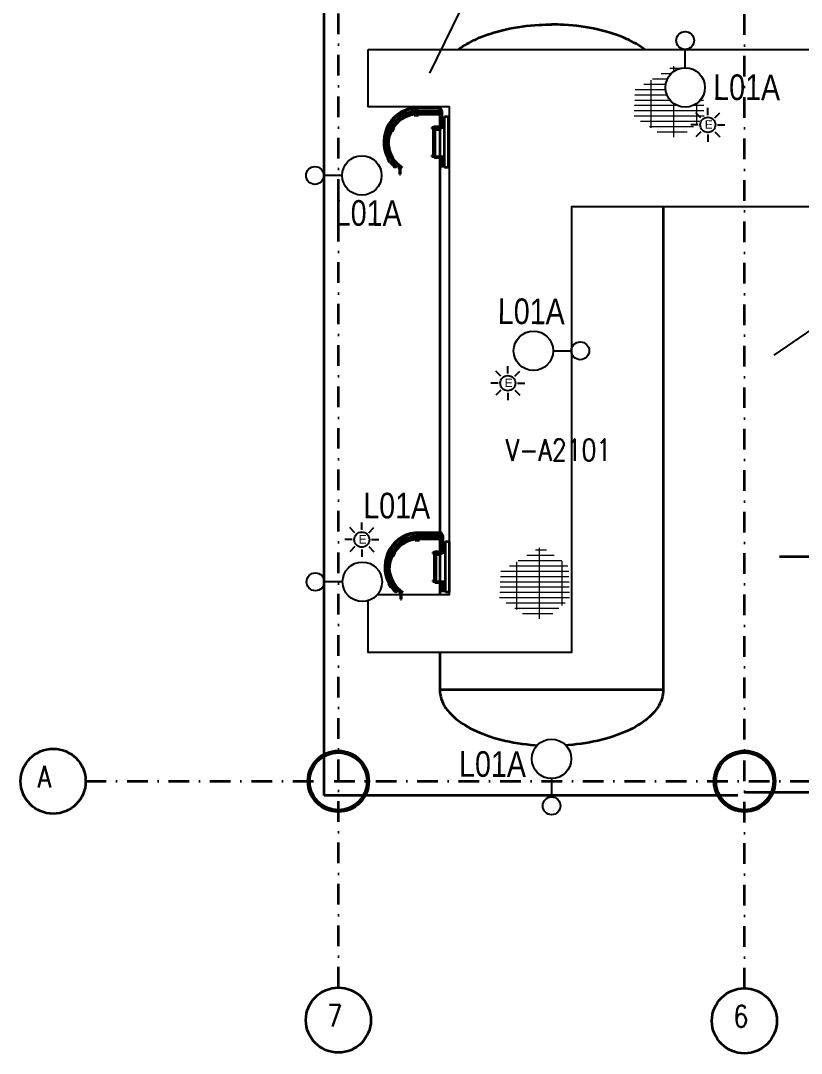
# Model space of a CAD drawing. Header units: inches. Extents: x 3135 to 9031, y -914 to 4011.
# Drawn here: x 3277 to 3738, y 2261 to 2871 of the extents above; entities that cross this region are included whole.
import ezdxf
from ezdxf.enums import TextEntityAlignment as Align

# ---------------------------------------------------------------- set-up
doc = ezdxf.new("R2010")
doc.units = ezdxf.units.IN
doc.header["$MEASUREMENT"] = 0
doc.linetypes.add('DASHDOT2', pattern=[12.700025, 6.350013, -3.175006, 0, -3.175006])
for name, color, linetype in [('Default', 7, 'Continuous'), ('E-LIGHTING', 41, 'Continuous'), ('TF_P_CENTER', 7, 'Continuous'), ('TF_P_Equipment', 7, 'Continuous'), ('TF_P_Ladder', 7, 'Continuous'), ('TF_P_Steel', 7, 'Continuous'), ('TF_S_GRATING', 7, 'Continuous')]:
    doc.layers.add(name, color=color, linetype=linetype)
doc.styles.add('Arial', font='arial.ttf')
doc.styles.add('ROMANS', font='romans.shx')

# ---------------------------------------------------------------- blocks, each defined once
blk = doc.blocks.new('TF_P_ELP_GRATING', base_point=(2.1455, 13.2304))
at = {"layer": 'TF_S_GRATING', "color": 8, "linetype": 'Continuous', "lineweight": 18}
for p, q in [((2.3132, 13.4742), (2.0338, 13.4742)), ((2.19, 13.5229), (2.19, 12.8661)), ((2.4264, 13.3767), (1.8824, 13.3767)), ((2.3698, 13.4254), (1.9637, 13.4254)), ((1.98, 13.4353), (1.98, 12.994)), ((2.4, 13.3994), (2.4, 12.9898)), ((2.4686, 13.3279), (1.8216, 13.3279)), ((2.4669, 13.2792), (1.8237, 13.2792)), ((2.4652, 13.2304), (1.8258, 13.2304)), ((2.4635, 13.1817), (1.8278, 13.1817)), ((2.4618, 13.1329), (1.8299, 13.1329)), ((2.46, 13.0842), (1.832, 13.0842)), ((2.4533, 13.0354), (1.912, 13.0354)), ((2.3956, 12.9867), (1.9921, 12.9867)), ((2.3259, 12.9379), (2.0721, 12.9379)), ((2.2561, 12.8892), (2.1521, 12.8892))]:
    blk.add_line(p, q, dxfattribs=at)
blk = doc.blocks.new('A$Cdd380a1b')
at = {"layer": 'Default', "color": 8, "linetype": 'Continuous', "lineweight": 35}
for centre in [(-76.5834, -16.3849), (-75.2671, -17.4867), (-73.3932, -17.4903)]:
    blk.add_circle(centre, 0.15, dxfattribs=at)
at = {"layer": 'TF_P_CENTER', "color": 8, "linetype": 'DASHDOT2', "lineweight": 35}
blk.add_line((-73.0207, -15.3491), (-73.2317, -15.3491), dxfattribs=at)
at = {"layer": 'TF_P_Equipment', "color": 8, "linetype": 'Continuous', "lineweight": 35}
for p, q in [((-74.7985, -13.2732), (-74.7985, -15.5232)), ((-73.7672, -13.7336), (-73.7672, -15.9631)), ((-74.7985, -15.7899), (-74.7985, -15.9631)), ((-73.7672, -15.9631), (-74.7985, -15.9631)), ((-73.7672, -15.9631), (-74.7985, -15.9631))]:
    blk.add_line(p, q, dxfattribs=at)
for points, knots in [([(-74.7118, -13.0075), (-74.6886, -12.9901), (-74.6612, -12.9741), (-74.6302, -12.9601), (-74.5903, -12.9419), (-74.5447, -12.9268), (-74.4955, -12.9157), (-74.4463, -12.9046), (-74.3936, -12.8973), (-74.3399, -12.8943), (-74.321, -12.8933), (-74.3019, -12.8927), (-74.2828, -12.8927)], [3.7297216, 3.7297216, 3.7297216, 3.7297216, 3.9730733, 3.9730733, 3.9730733, 4.2872325, 4.2872325, 4.2872325, 4.6013918, 4.6013918, 4.6013918, 4.712389, 4.712389, 4.712389, 4.712389]), ([(-73.8538, -13.0075), (-73.8771, -12.9901), (-73.9045, -12.9741), (-73.9354, -12.9601), (-73.9753, -12.9419), (-74.021, -12.9268), (-74.0702, -12.9157), (-74.1193, -12.9046), (-74.172, -12.8973), (-74.2257, -12.8943), (-74.2447, -12.8933), (-74.2637, -12.8927), (-74.2828, -12.8927)], [3.7297216, 3.7297216, 3.7297216, 3.7297216, 3.9730733, 3.9730733, 3.9730733, 4.2872325, 4.2872325, 4.2872325, 4.6013918, 4.6013918, 4.6013918, 4.712389, 4.712389, 4.712389, 4.712389]), ([(-74.7985, -15.9631), (-74.7985, -15.9768), (-74.7962, -15.9906), (-74.7919, -16.0041), (-74.7872, -16.0187), (-74.7799, -16.0331), (-74.7703, -16.0471), (-74.7584, -16.0643), (-74.743, -16.0808), (-74.7242, -16.0963), (-74.6986, -16.1175), (-74.6669, -16.1369), (-74.6302, -16.1536), (-74.5903, -16.1718), (-74.5447, -16.1868), (-74.4955, -16.1979), (-74.4463, -16.2091), (-74.3936, -16.2163), (-74.3399, -16.2193), (-74.321, -16.2203), (-74.3019, -16.2209), (-74.2828, -16.2209)], [3.141593, 3.141593, 3.141593, 3.141593, 3.301593, 3.301593, 3.301593, 3.473776, 3.473776, 3.473776, 3.684822, 3.684822, 3.684822, 3.973073, 3.973073, 3.973073, 4.287233, 4.287233, 4.287233, 4.601392, 4.601392, 4.601392, 4.712389, 4.712389, 4.712389, 4.712389]), ([(-73.7672, -15.9631), (-73.7672, -15.9768), (-73.7694, -15.9906), (-73.7738, -16.0041), (-73.7785, -16.0187), (-73.7857, -16.0331), (-73.7954, -16.0471), (-73.8072, -16.0643), (-73.8227, -16.0808), (-73.8414, -16.0963), (-73.867, -16.1175), (-73.8988, -16.1369), (-73.9354, -16.1536), (-73.9753, -16.1718), (-74.021, -16.1868), (-74.0702, -16.1979), (-74.1193, -16.2091), (-74.172, -16.2163), (-74.2257, -16.2193), (-74.2447, -16.2203), (-74.2637, -16.2209), (-74.2828, -16.2209)], [3.141593, 3.141593, 3.141593, 3.141593, 3.301593, 3.301593, 3.301593, 3.473776, 3.473776, 3.473776, 3.684822, 3.684822, 3.684822, 3.973073, 3.973073, 3.973073, 4.287233, 4.287233, 4.287233, 4.601392, 4.601392, 4.601392, 4.712389, 4.712389, 4.712389, 4.712389])]:
    blk.add_open_spline(points, degree=3, knots=knots, dxfattribs=at)
at = {"layer": 'TF_P_Steel', "color": 8, "linetype": 'Continuous', "lineweight": 35}
for p, q in [((-75.332, -16.4498), (-75.332, -12.6349)), ((-69.6421, -16.4364), (-73.3921, -16.4364)), ((-73.4235, -16.4498), (-75.332, -16.4498))]:
    blk.add_line(p, q, dxfattribs=at)
at = {"layer": 'TF_P_Steel', "color": 8, "linetype": 'DASHDOT2', "lineweight": 35, "ltscale": 0.015}
for points in [[(-75.2672, -17.3367), (-75.2672, -5.1349)], [(-73.3931, -17.3403), (-73.3922, -5.1349)], [(-76.4334, -16.3849), (-54.6422, -16.3849)]]:
    blk.add_lwpolyline(points, dxfattribs=at)
at = {"layer": 'TF_P_Steel', "color": 8, "linetype": 'Continuous', "lineweight": 35}
for centre, radius in [((-75.2672, -16.3849), 0.1407), ((-73.3922, -16.3849), 0.1407), ((-75.2672, -16.3849), 0.133), ((-73.3922, -16.3849), 0.133)]:
    blk.add_circle(centre, radius, dxfattribs=at)
at = {"layer": 'Default', "color": 8, "linetype": 'Continuous', "lineweight": 35, "xscale": -0.5, "yscale": 0.5, "zscale": 0.5, "rotation": 180}
for p in [(-73.7404, -13.2671), (-74.3612, -15.4897)]:
    blk.add_blockref('TF_P_ELP_GRATING', p, dxfattribs=at)
at = {"layer": 'Default', "color": 8, "style": 'ROMANS', "width": 0.8}
blk.add_text('V-A2101', height=0.1, dxfattribs=at).set_placement((-74.2511, -14.8561), align=Align.MIDDLE_CENTER)
for s, p in [('A', (-76.6545, -16.314)), ('7', (-75.3176, -17.4158)), ('6', (-73.4437, -17.4194))]:
    blk.add_text(s, height=0.1, dxfattribs=at).set_placement(p, align=Align.TOP_LEFT)
blk = doc.blocks.new('*U42')
at = {"color": 4, "linetype": 'ByBlock', "lineweight": -2}
blk.add_circle((0, 0), 112, dxfattribs=at)
at = {"color": 8}
blk.add_wipeout([(842, 0), (841, 16), (840, 31), (837, 47), (834, 62), (829, 77), (824, 92), (818, 106), (811, 120), (803, 134), (794, 146), (784, 159), (774, 171), (763, 182), (751, 192), (739, 202), (726, 210), (713, 218), (699, 225), (684, 232), (670, 237), (654, 241), (639, 245), (624, 247), (608, 249), (593, 249), (577, 249), (561, 247), (546, 245), (531, 241), (515, 237), (501, 232), (486, 225), (472, 218), (459, 210), (446, 202), (434, 192), (422, 182), (411, 171), (401, 159), (391, 146), (382, 134), (374, 120), (367, 106), (361, 92), (356, 77), (351, 62), (348, 47), (345, 31), (344, 16), (343, 0), (344, -16), (345, -31), (348, -47), (351, -62), (356, -77), (361, -92), (367, -106), (374, -120), (382, -134), (391, -146), (401, -159), (411, -171), (422, -182), (434, -192), (446, -202), (459, -210), (472, -218), (486, -225), (501, -232), (515, -237), (531, -241), (546, -245), (561, -247), (577, -249), (593, -249), (608, -249), (624, -247), (639, -245), (654, -241), (670, -237), (684, -232), (699, -225), (713, -218), (726, -210), (739, -202), (751, -192), (763, -182), (774, -171), (784, -159), (794, -146), (803, -134), (811, -120), (818, -106), (824, -92), (829, -77), (834, -62), (837, -47), (840, -31), (841, -16)], dxfattribs=at)
at = {"color": 4, "linetype": 'ByBlock', "lineweight": -2}
blk.add_line((343, 0), (112, 0), dxfattribs=at)
blk.add_circle((593, 0), 249, dxfattribs=at)
at = {"color": 4, "insert": (251, -310), "char_height": 324, "attachment_point": 1, "rotation": 359.7413, "style": 'Arial'}
blk.add_mtext_dynamic_manual_height_columns('{\\W0.8;L01A}', width=4053.6, gutter_width=4.41, heights=[0], dxfattribs=at)
blk = doc.blocks.new('*U41')
at = {"color": 4, "linetype": 'ByBlock', "lineweight": -2}
blk.add_circle((0, 0), 112, dxfattribs=at)
at = {"color": 4, "insert": (692, 1168), "char_height": 324, "attachment_point": 1, "rotation": 269.7413, "style": 'Arial'}
blk.add_mtext_dynamic_manual_height_columns('{\\W0.8;L01A}', width=4053.6, gutter_width=4.41, heights=[0], dxfattribs=at)
at = {"color": 8}
blk.add_wipeout([(842, 0), (841, 16), (840, 31), (837, 47), (834, 62), (829, 77), (824, 92), (818, 106), (811, 120), (803, 134), (794, 146), (784, 159), (774, 171), (763, 182), (751, 192), (739, 202), (726, 210), (713, 218), (699, 225), (684, 232), (670, 237), (654, 241), (639, 245), (624, 247), (608, 249), (593, 249), (577, 249), (561, 247), (546, 245), (531, 241), (515, 237), (501, 232), (486, 225), (472, 218), (459, 210), (446, 202), (434, 192), (422, 182), (411, 171), (401, 159), (391, 146), (382, 134), (374, 120), (367, 106), (361, 92), (356, 77), (351, 62), (348, 47), (345, 31), (344, 16), (343, 0), (344, -16), (345, -31), (348, -47), (351, -62), (356, -77), (361, -92), (367, -106), (374, -120), (382, -134), (391, -146), (401, -159), (411, -171), (422, -182), (434, -192), (446, -202), (459, -210), (472, -218), (486, -225), (501, -232), (515, -237), (531, -241), (546, -245), (561, -247), (577, -249), (593, -249), (608, -249), (624, -247), (639, -245), (654, -241), (670, -237), (684, -232), (699, -225), (713, -218), (726, -210), (739, -202), (751, -192), (763, -182), (774, -171), (784, -159), (794, -146), (803, -134), (811, -120), (818, -106), (824, -92), (829, -77), (834, -62), (837, -47), (840, -31), (841, -16)], dxfattribs=at)
at = {"color": 4, "linetype": 'ByBlock', "lineweight": -2}
blk.add_line((343, 0), (112, 0), dxfattribs=at)
blk.add_circle((593, 0), 249, dxfattribs=at)
blk = doc.blocks.new('A$C74ffe20f')
at = {"layer": 'TF_P_Ladder', "color": 8, "linetype": 'Continuous', "lineweight": 35}
for p, q in [((-9.2, -1.65), (-9.2, 0)), ((-8.6, -1.78), (-8.6, 0)), ((-20.4, -15.55), (-20.4, -3.55)), ((-19.8, -3.55), (-19.8, -15.55)), ((-18.5, -1.65), (-16.4, -1.65)), ((-17.79, -2.25), (-18.5, -2.25)), ((-18.3, -15.55), (-18.3, -3.55)), ((-17.7, -3.55), (-17.7, -15.55)), ((-17.1, -3.55), (-17.1, -15.55)), ((-16.5, -15.55), (-16.5, -3.55)), ((-16.4, -1.65), (-15.2, -1.65)), ((-9.3, -1.65), (-15.2, -1.65)), ((-15.2, -2.25), (-9.3, -2.25)), ((-9.2, -6.25), (-9.2, -2.25)), ((-8.8, -5.76), (-8.8, -5.9)), ((-8.8, -5.9), (-8.8, -6.75)), ((-8.6, -5), (-8.6, -2.45)), ((-8.6, -5), (-8.6, -7.5)), ((-8, -5), (-8.6, -5)), ((-8, -3.55), (-8, -5)), ((-8, -7.5), (-8, -5)), ((-7.4, -6.25), (-7.4, -3.55)), ((-7.4, -5.75), (8, -5.75)), ((8.6, -5), (8, -5)), ((8, -5), (8, -7.5)), ((8.6, -5), (8.6, 0)), ((8.6, -7.5), (8.6, -5)), ((8.8, -5.76), (8.8, -5.9)), ((8.8, -5.9), (8.8, -6.75)), ((9.2, -6.25), (9.2, 0)), ((10.5, -1.65), (15, -1.65)), ((15, -2.25), (10.5, -2.25)), ((-8.8, -6.25), (-9.2, -6.25)), ((-8.8, -6.75), (-8.6, -6.75)), ((-8.6, -7.5), (-8, -7.5)), ((-8, -6.25), (-7.4, -6.25)), ((-8, -6.75), (8, -6.75)), ((8, -7.5), (8.6, -7.5)), ((8.6, -6.75), (8.8, -6.75)), ((9.2, -6.25), (8.8, -6.25)), ((-17.4, -15.2), (-17.7, -15.2)), ((-17.1, -15.37), (-17.7, -15.26)), ((-16.95, -17.9), (-17.56, -17.78)), ((-17.1, -15.26), (-17.4, -15.2)), ((-15.86, -15.49), (-16.5, -15.37)), ((-16.46, -15.49), (-16.5, -15.48)), ((-16.46, -15.49), (-16.46, -17.99)), ((-15.86, -15.49), (-16.46, -15.49)), ((-16.46, -17.99), (-15.86, -17.99)), ((-15.86, -17.99), (-15.86, -15.49)), ((-15.86, -15.93), (-15.86, -15.49)), ((-15.86, -15.49), (-15.86, -15.49)), ((-8.43, -29.73), (-8.73, -30.25)), ((-8.73, -30.25), (-6.57, -31.5)), ((-8.43, -29.74), (-8.56, -29.96)), ((-6.27, -30.98), (-8.43, -29.73)), ((-8.43, -29.74), (-8.43, -29.74)), ((-6.27, -30.98), (-7.2, -30.45)), ((10.83, -29.73), (8.67, -30.98)), ((8.97, -31.5), (11.13, -30.25)), ((11.13, -30.25), (10.83, -29.73)), ((11.13, -30.25), (11.06, -30.13)), ((11.13, -30.25), (11.16, -30.34)), ((11.13, -30.25), (11.13, -30.25)), ((18.99, -25.99), (16.04, -25.99)), ((16.04, -26.59), (18.99, -26.59)), ((18.99, -26.59), (18.99, -25.99)), ((-9.13, -31.41), (-9.48, -32.45)), ((-9.48, -32.45), (-7.32, -33.7)), ((-8.92, -30.8), (-8.93, -30.83)), ((-6.91, -32.5), (-7.32, -33.7)), ((-7.32, -33.7), (-7.02, -33.18)), ((-6.8, -32.54), (-7.02, -33.18)), ((-6.57, -31.5), (-6.27, -30.98)), ((-6.51, -31.41), (-6.44, -31.27)), ((-6.27, -30.98), (-6.43, -31.45)), ((-6.27, -30.98), (-6.27, -30.98)), ((-6.27, -30.98), (-6.27, -30.98)), ((8.67, -30.98), (8.97, -31.5)), ((8.86, -31.56), (8.88, -31.61)), ((8.97, -31.5), (9.82, -31.01)), ((8.97, -31.5), (8.97, -31.5)), ((8.97, -31.5), (8.99, -31.56)), ((9.04, -32.08), (9.38, -33.07)), ((9.15, -32.03), (9.72, -33.7)), ((9.62, -33.54), (9.72, -33.7)), ((9.72, -33.7), (11.88, -32.45)), ((11.32, -30.8), (11.88, -32.45))]:
    blk.add_line(p, q, dxfattribs=at)
for centre, radius, start, end in [((-18.5, -3.55), 1.9, 90, 180), ((-18.5, -3.55), 1.3, 90, 180), ((-16.4, -3.55), 1.9, 90, 180), ((-16.4, -3.55), 1.3, 98.84988, 180), ((-15.2, -3.55), 1.9, 90, 180), ((-15.2, -3.55), 1.3, 90, 180), ((-10.5, -3.55), 1.3, 0, 90), ((-9.3, -3.55), 1.9, 0, 90), ((-9.3, -3.55), 1.3, 0, 90), ((10.5, -3.55), 1.9, 90, 133.17355), ((10.5, -3.55), 1.3, 90, 180), ((0, -15.55), 20.4, 180, 298.21144), ((0, -15.55), 19.8, 180, 298.19549), ((0, -15.55), 18.3, 180, 271.87889), ((0, -15.55), 17.7, 180, 241.66824), ((1.2, -15.55), 18.3, 180, 315), ((1.39, -15.36), 17.89, 180.60236, 312.78875), ((0, -15.55), 17.7, 272.2002, 327.93643), ((0, -15.55), 18.3, 307.18622, 318.27741), ((0, -15.55), 19.8, 305.83645, 319.2511), ((0, -15.55), 20.4, 305.32181, 317.33222), ((16.04, -28.49), 2.5, 90, 180), ((16.04, -28.49), 1.9, 90, 180), ((0, -15.55), 18.3, 323.934, 325.05218), ((0, -15.55), 18.3, 296.88471, 299.34008)]:
    blk.add_arc(centre, radius, start, end, dxfattribs=at)
at = {"layer": 'TF_P_Steel', "color": 8, "linetype": 'Continuous', "lineweight": 35}
for p, q in [((-15, 0), (-15, 2.34)), ((15, 2.34), (-15, 2.34)), ((15, 0), (-15, 0)), ((15, 2.34), (15, 0))]:
    blk.add_line(p, q, dxfattribs=at)
blk = doc.blocks.new('*U52')
at = {"color": 3}
for points in [[(17.98, 17.53), (14.9, 20.6)], [(22.05, 19.23), (22.04, 23.57)], [(26.13, 17.55), (29.19, 20.62)], [(27.82, 13.47), (32.16, 13.48)], [(17.99, 9.38), (14.92, 6.31)], [(22.07, 7.7), (22.07, 3.36)], [(26.14, 9.4), (29.21, 6.33)]]:
    blk.add_lwpolyline(points, dxfattribs=at)
blk.add_circle((22.06, 13.47), 4.47, dxfattribs=at)
at = {"color": 4, "linetype": 'ByBlock', "lineweight": -2}
blk.add_circle((-27.71, -0.02), 5.26, dxfattribs=at)
at = {"color": 4, "attachment_point": 1, "rotation": 89.86226, "style": 'Arial'}
for s, width, gutter_width, insert, char_height in [('{\\W0.8;L01A}', 189.5784, 0.206, (-7.75, 16.59), 15.1528), ('E', 62.9163, 0.0684, (19.36, 11.63), 5.03)]:
    blk.add_mtext_dynamic_manual_height_columns(s, width=width, gutter_width=gutter_width, heights=[0], dxfattribs=dict(at, insert=insert, char_height=char_height))
at = {"color": 8}
blk.add_wipeout([(11.65, 0.07), (11.63, 0.8), (11.56, 1.53), (11.44, 2.25), (11.28, 2.96), (11.08, 3.67), (10.83, 4.35), (10.53, 5.03), (10.2, 5.68), (9.83, 6.31), (9.41, 6.91), (8.96, 7.49), (8.48, 8.04), (7.96, 8.55), (7.41, 9.04), (6.83, 9.48), (6.22, 9.89), (5.59, 10.27), (4.94, 10.6), (4.27, 10.89), (3.58, 11.13), (2.87, 11.34), (2.16, 11.49), (1.44, 11.61), (0.71, 11.67), (-0.02, 11.7), (-0.76, 11.67), (-1.49, 11.6), (-2.21, 11.48), (-2.92, 11.32), (-3.62, 11.12), (-4.31, 10.87), (-4.98, 10.58), (-5.64, 10.24), (-6.27, 9.87), (-6.87, 9.46), (-7.45, 9.01), (-8, 8.52), (-8.51, 8), (-9, 7.45), (-9.44, 6.87), (-9.85, 6.27), (-10.22, 5.63), (-10.56, 4.98), (-10.84, 4.31), (-11.09, 3.62), (-11.29, 2.92), (-11.45, 2.2), (-11.56, 1.48), (-11.63, 0.75), (-11.65, 0.02), (-11.63, -0.71), (-11.56, -1.44), (-11.44, -2.17), (-11.28, -2.88), (-11.08, -3.58), (-10.83, -4.27), (-10.53, -4.94), (-10.2, -5.59), (-9.83, -6.22), (-9.41, -6.83), (-8.96, -7.41), (-8.48, -7.95), (-7.96, -8.47), (-7.41, -8.95), (-6.83, -9.4), (-6.22, -9.81), (-5.59, -10.18), (-4.94, -10.51), (-4.27, -10.8), (-3.58, -11.05), (-2.87, -11.25), (-2.16, -11.41), (-1.44, -11.52), (-0.71, -11.59), (0.02, -11.61), (0.76, -11.59), (1.48, -11.52), (2.21, -11.4), (2.92, -11.24), (3.62, -11.03), (4.31, -10.78), (4.98, -10.49), (5.64, -10.16), (6.27, -9.78), (6.87, -9.37), (7.45, -8.92), (8, -8.44), (8.51, -7.92), (8.99, -7.37), (9.44, -6.79), (9.85, -6.18), (10.22, -5.55), (10.55, -4.9), (10.84, -4.23), (11.09, -3.54), (11.29, -2.83), (11.45, -2.12), (11.56, -1.39), (11.63, -0.67)], dxfattribs=at)
at = {"color": 4, "linetype": 'ByBlock', "lineweight": -2}
blk.add_line((-11.65, 0.02), (-22.45, -0.01), dxfattribs=at)
at = {"color": 3}
blk.add_lwpolyline([(16.29, 13.46), (11.96, 13.45)], dxfattribs=at)
at = {"color": 4, "linetype": 'ByBlock', "lineweight": -2}
blk.add_circle((0, 0.04), 11.65, dxfattribs=at)
blk = doc.blocks.new('*U32')
at = {"color": 3}
for points in [[(-8.54, -37.05), (-8.55, -32.71)], [(-4.46, -38.73), (-1.4, -35.66)], [(-14.29, -42.82), (-18.63, -42.82)], [(-12.6, -46.89), (-15.66, -49.96)], [(-8.52, -48.57), (-8.52, -52.91)], [(-4.45, -46.88), (-1.38, -49.94)], [(-2.77, -42.8), (1.57, -42.79)]]:
    blk.add_lwpolyline(points, dxfattribs=at)
at = {"color": 4, "linetype": 'ByBlock', "lineweight": -2}
blk.add_circle((-27.71, -0.02), 5.26, dxfattribs=at)
at = {"color": 4, "attachment_point": 1, "rotation": 89.86226, "style": 'Arial'}
for s, width, gutter_width, insert, char_height in [('{\\W0.8;L01A}', 189.5784, 0.206, (-58.59, -48.75), 15.1528), ('E', 62.9163, 0.0684, (-11.23, -44.64), 5.03)]:
    blk.add_mtext_dynamic_manual_height_columns(s, width=width, gutter_width=gutter_width, heights=[0], dxfattribs=dict(at, insert=insert, char_height=char_height))
at = {"color": 8}
blk.add_wipeout([(-27.69, -39.38), (-26.95, -39.36), (-26.23, -39.29), (-25.5, -39.17), (-24.79, -39.01), (-24.09, -38.81), (-23.4, -38.56), (-22.73, -38.27), (-22.07, -37.94), (-21.44, -37.56), (-20.84, -37.15), (-20.26, -36.7), (-19.71, -36.22), (-19.19, -35.7), (-18.71, -35.15), (-18.26, -34.57), (-17.85, -33.96), (-17.48, -33.33), (-17.15, -32.68), (-16.86, -32.01), (-16.61, -31.32), (-16.4, -30.62), (-16.25, -29.9), (-16.13, -29.18), (-16.06, -28.45), (-16.04, -27.72), (-16.06, -26.99), (-16.13, -26.26), (-16.25, -25.54), (-16.41, -24.82), (-16.61, -24.12), (-16.86, -23.43), (-17.15, -22.76), (-17.48, -22.11), (-17.86, -21.48), (-18.27, -20.87), (-18.72, -20.29), (-19.2, -19.74), (-19.72, -19.23), (-20.27, -18.74), (-20.85, -18.29), (-21.46, -17.88), (-22.09, -17.51), (-22.74, -17.18), (-23.41, -16.89), (-24.1, -16.64), (-24.8, -16.44), (-25.52, -16.28), (-26.24, -16.16), (-26.97, -16.1), (-27.7, -16.07), (-28.43, -16.1), (-29.16, -16.17), (-29.88, -16.28), (-30.6, -16.44), (-31.3, -16.65), (-31.99, -16.89), (-32.66, -17.18), (-33.31, -17.52), (-33.94, -17.89), (-34.55, -18.3), (-35.13, -18.75), (-35.68, -19.24), (-36.19, -19.75), (-36.68, -20.3), (-37.13, -20.88), (-37.54, -21.49), (-37.91, -22.12), (-38.24, -22.77), (-38.53, -23.44), (-38.78, -24.13), (-38.98, -24.83), (-39.14, -25.55), (-39.26, -26.27), (-39.32, -27), (-39.35, -27.73), (-39.32, -28.47), (-39.25, -29.19), (-39.14, -29.92), (-38.98, -30.63), (-38.77, -31.33), (-38.53, -32.02), (-38.24, -32.69), (-37.9, -33.35), (-37.53, -33.98), (-37.12, -34.58), (-36.67, -35.16), (-36.18, -35.71), (-35.67, -36.23), (-35.12, -36.71), (-34.54, -37.16), (-33.93, -37.57), (-33.3, -37.94), (-32.65, -38.27), (-31.98, -38.56), (-31.29, -38.81), (-30.59, -39.02), (-29.87, -39.17), (-29.15, -39.29), (-28.42, -39.36)], dxfattribs=at)
at = {"color": 4, "linetype": 'ByBlock', "lineweight": -2}
blk.add_line((-27.7, -16.07), (-27.71, -5.28), dxfattribs=at)
at = {"color": 3}
blk.add_lwpolyline([(-12.61, -38.74), (-15.69, -35.68)], dxfattribs=at)
at = {"color": 4, "linetype": 'ByBlock', "lineweight": -2}
blk.add_circle((-27.69, -27.73), 11.65, dxfattribs=at)
at = {"color": 3}
blk.add_circle((-8.53, -42.81), 4.47, dxfattribs=at)
blk = doc.blocks.new('*U71')
at = {"color": 3}
for points in [[(-2.79, -21.66), (-2.79, -17.32)], [(-6.86, -23.35), (-9.93, -20.28)], [(1.29, -23.35), (4.36, -20.28)], [(-8.55, -27.42), (-12.89, -27.42)], [(2.98, -27.42), (7.32, -27.42)], [(-6.86, -31.5), (-9.93, -34.57)], [(-2.79, -33.19), (-2.79, -37.52)], [(1.29, -31.5), (4.36, -34.57)]]:
    blk.add_lwpolyline(points, dxfattribs=at)
at = {"color": 4, "linetype": 'ByBlock', "lineweight": -2}
blk.add_circle((-27.71, -0.02), 5.26, dxfattribs=at)
at = {"color": 3}
blk.add_circle((-2.79, -27.42), 4.47, dxfattribs=at)
at = {"color": 4, "attachment_point": 1, "rotation": 269.77523, "style": 'Arial'}
for s, width, gutter_width, insert, char_height in [('E', 62.9163, 0.0684, (-0.08, -25.6), 5.03), ('{\\W0.8;L01A}', 189.5784, 0.206, (24.95, -28.31), 15.1528)]:
    blk.add_mtext_dynamic_manual_height_columns(s, width=width, gutter_width=gutter_width, heights=[0], dxfattribs=dict(at, insert=insert, char_height=char_height))
at = {"color": 8}
blk.add_wipeout([(-27.69, -39.38), (-26.95, -39.36), (-26.23, -39.29), (-25.5, -39.17), (-24.79, -39.01), (-24.09, -38.81), (-23.4, -38.56), (-22.73, -38.27), (-22.07, -37.94), (-21.44, -37.56), (-20.84, -37.15), (-20.26, -36.7), (-19.71, -36.22), (-19.19, -35.7), (-18.71, -35.15), (-18.26, -34.57), (-17.85, -33.96), (-17.48, -33.33), (-17.15, -32.68), (-16.86, -32.01), (-16.61, -31.32), (-16.4, -30.62), (-16.25, -29.9), (-16.13, -29.18), (-16.06, -28.45), (-16.04, -27.72), (-16.06, -26.99), (-16.13, -26.26), (-16.25, -25.54), (-16.41, -24.82), (-16.61, -24.12), (-16.86, -23.43), (-17.15, -22.76), (-17.48, -22.11), (-17.86, -21.48), (-18.27, -20.87), (-18.72, -20.29), (-19.2, -19.74), (-19.72, -19.23), (-20.27, -18.74), (-20.85, -18.29), (-21.46, -17.88), (-22.09, -17.51), (-22.74, -17.18), (-23.41, -16.89), (-24.1, -16.64), (-24.8, -16.44), (-25.52, -16.28), (-26.24, -16.16), (-26.97, -16.1), (-27.7, -16.07), (-28.43, -16.1), (-29.16, -16.17), (-29.88, -16.28), (-30.6, -16.44), (-31.3, -16.65), (-31.99, -16.89), (-32.66, -17.18), (-33.31, -17.52), (-33.94, -17.89), (-34.55, -18.3), (-35.13, -18.75), (-35.68, -19.24), (-36.19, -19.75), (-36.68, -20.3), (-37.13, -20.88), (-37.54, -21.49), (-37.91, -22.12), (-38.24, -22.77), (-38.53, -23.44), (-38.78, -24.13), (-38.98, -24.83), (-39.14, -25.55), (-39.26, -26.27), (-39.32, -27), (-39.35, -27.73), (-39.32, -28.47), (-39.25, -29.19), (-39.14, -29.92), (-38.98, -30.63), (-38.77, -31.33), (-38.53, -32.02), (-38.24, -32.69), (-37.9, -33.35), (-37.53, -33.98), (-37.12, -34.58), (-36.67, -35.16), (-36.18, -35.71), (-35.67, -36.23), (-35.12, -36.71), (-34.54, -37.16), (-33.93, -37.57), (-33.3, -37.94), (-32.65, -38.27), (-31.98, -38.56), (-31.29, -38.81), (-30.59, -39.02), (-29.87, -39.17), (-29.15, -39.29), (-28.42, -39.36)], dxfattribs=at)
at = {"color": 4, "linetype": 'ByBlock', "lineweight": -2}
blk.add_line((-27.7, -16.07), (-27.71, -5.28), dxfattribs=at)
blk.add_circle((-27.69, -27.73), 11.65, dxfattribs=at)

msp = doc.modelspace()

# ---------------------------------------------------------------- block references
at = {"xscale": 128, "yscale": 128, "zscale": 128}
msp.add_blockref('A$Cdd380a1b', (13098.63, 4518.8), dxfattribs=at)

# ---------------------------------------------------------------- next in the draw order: linework, layer by layer
at = {"color": 8}
for points in [[(3518.42, 2839.7), (3550.43, 2905.2), (3689.07, 2905.2)], [(3721.96, 2673.21), (3798, 2725.26), (3936.65, 2725.26)]]:
    msp.add_lwpolyline(points, dxfattribs=at)

# ---------------------------------------------------------------- next in the draw order: block references
at = {"color": 3, "rotation": 270}
msp.add_blockref('A$C74ffe20f', (3527.77, 2548.14), dxfattribs=at)
at = {"layer": 'E-LIGHTING', "xscale": 0.04676794374954184, "yscale": 0.04676794374954184, "zscale": 0.04676794374954184}
for name, p, rotation in [('*U42', (3450.6, 2779.35), 0.03390637095415738), ('*U41', (3590.43, 2407.03), 90.03390637095421)]:
    msp.add_blockref(name, p, dxfattribs=dict(at, rotation=rotation))

# ---------------------------------------------------------------- next in the draw order: linework, layer by layer
at = {"color": 8}
msp.add_lwpolyline([(3482.11, 2853.83), (3782.11, 2853.83), (3782.11, 2760.9), (3602.11, 2760.9), (3602.11, 2497.69), (3482.11, 2497.69), (3482.11, 2531.83), (3530.11, 2531.83), (3530.11, 2819.83), (3482.11, 2819.83), (3482.11, 2853.83)], dxfattribs=at)

# ---------------------------------------------------------------- next in the draw order: block references
at = {"color": 3, "rotation": 270}
msp.add_blockref('A$C74ffe20f', (3527.2, 2799.13), dxfattribs=at)

# ---------------------------------------------------------------- next in the draw order: block references
at = {"layer": 'E-LIGHTING', "color": 3}
for name, p, rotation in [('*U52', (3669.31, 2831.38), 269.9129640520016), ('*U32', (3607.34, 2648.11), 269.9129640520016), ('*U71', (3450.87, 2567.06), 90.00000000000001)]:
    msp.add_blockref(name, p, dxfattribs=dict(at, rotation=rotation))

doc.saveas('drawing.dxf')
